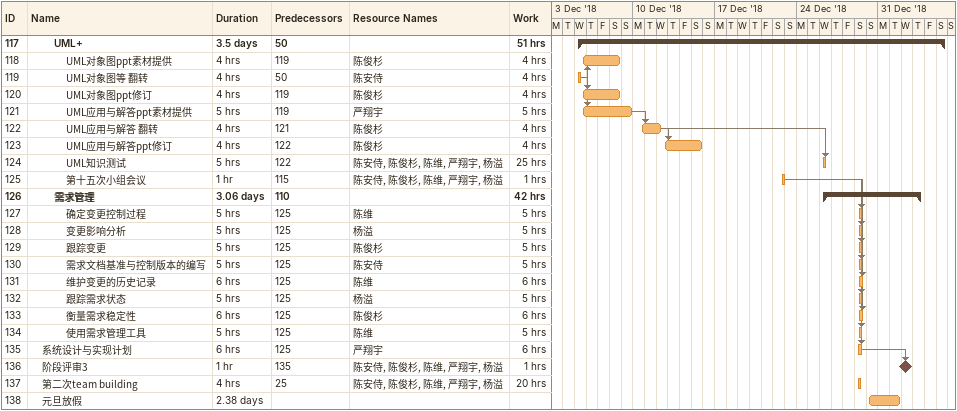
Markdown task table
| ID | Level | Task | Duration | Start | Finish | Predecessors | Resources | Work (h) |
|---|---|---|---|---|---|---|---|---|
| 117 | 3 | **UML+** | 3.5d | 2018-12-05 | 2019-01-05 | 50 |  | 51 |
| 118 | 4 | UML对象图ppt素材提供 | 4h | 2018-12-05 | 2018-12-08 | 119 | 陈俊杉 | 4 |
| 119 | 4 | UML对象图等 翻转 | 4h | 2018-12-05 | 2018-12-05 | 50 | 陈安侍 | 4 |
| 120 | 4 | UML对象图ppt修订 | 4h | 2018-12-05 | 2018-12-08 | 119 | 陈俊杉 | 4 |
| 121 | 4 | UML应用与解答ppt素材提供 | 5h | 2018-12-05 | 2018-12-09 | 119 | 严翔宇 | 5 |
| 122 | 4 | UML应用与解答 翻转 | 4h | 2018-12-10 | 2018-12-12 | 121 | 陈俊杉 | 4 |
| 123 | 4 | UML应用与解答ppt修订 | 4h | 2018-12-12 | 2018-12-15 | 122 | 陈俊杉 | 4 |
| 124 | 4 | UML知识测试 | 5h | 2018-12-26 | 2018-12-26 | 122 | 陈安侍, 陈俊杉, 陈维, 严翔宇, 杨溢 | 25 |
| 125 | 4 | 第十五次小组会议 | 1h | 2018-12-22 | 2018-12-22 | 115 | 陈安侍, 陈俊杉, 陈维, 严翔宇, 杨溢 | 1 |
| 126 | 3 | **需求管理** | 3.06d | 2018-12-26 | 2019-01-03 | 110 |  | 42 |
| 127 | 4 | 确定变更控制过程 | 5h | 2018-12-29 | 2018-12-29 | 125 | 陈维 | 5 |
| 128 | 4 | 变更影响分析 | 5h | 2018-12-29 | 2018-12-29 | 125 | 杨溢 | 5 |
| 129 | 4 | 跟踪变更 | 5h | 2018-12-29 | 2018-12-29 | 125 | 陈俊杉 | 5 |
| 130 | 4 | 需求文档基准与控制版本的编写 | 5h | 2018-12-29 | 2018-12-29 | 125 | 陈安侍 | 5 |
| 131 | 4 | 维护变更的历史记录 | 6h | 2018-12-29 | 2018-12-29 | 125 | 陈维 | 6 |
| 132 | 4 | 跟踪需求状态 | 5h | 2018-12-29 | 2018-12-29 | 125 | 杨溢 | 5 |
| 133 | 4 | 衡量需求稳定性 | 6h | 2018-12-29 | 2018-12-29 | 125 | 陈俊杉 | 6 |
| 134 | 4 | 使用需求管理工具 | 5h | 2018-12-29 | 2018-12-29 | 125 | 陈维 | 5 |
| 135 | 2 | 系统设计与实现计划 | 6h | 2018-12-29 | 2018-12-29 | 125 | 严翔宇 | 6 |
| 136 | 2 | 阶段评审3 | 1h | 2019-01-02 | 2019-01-02 | 135 | 陈安侍, 陈俊杉, 陈维, 严翔宇, 杨溢 | 1 |
| 137 | 2 | 第二次team building | 4h | 2018-12-29 | 2018-12-29 | 25 | 陈安侍, 陈俊杉, 陈维, 严翔宇, 杨溢 | 20 |
| 138 | 2 | 元旦放假 | 2.38d | 2018-12-30 | 2019-01-01 |  |  |  |
